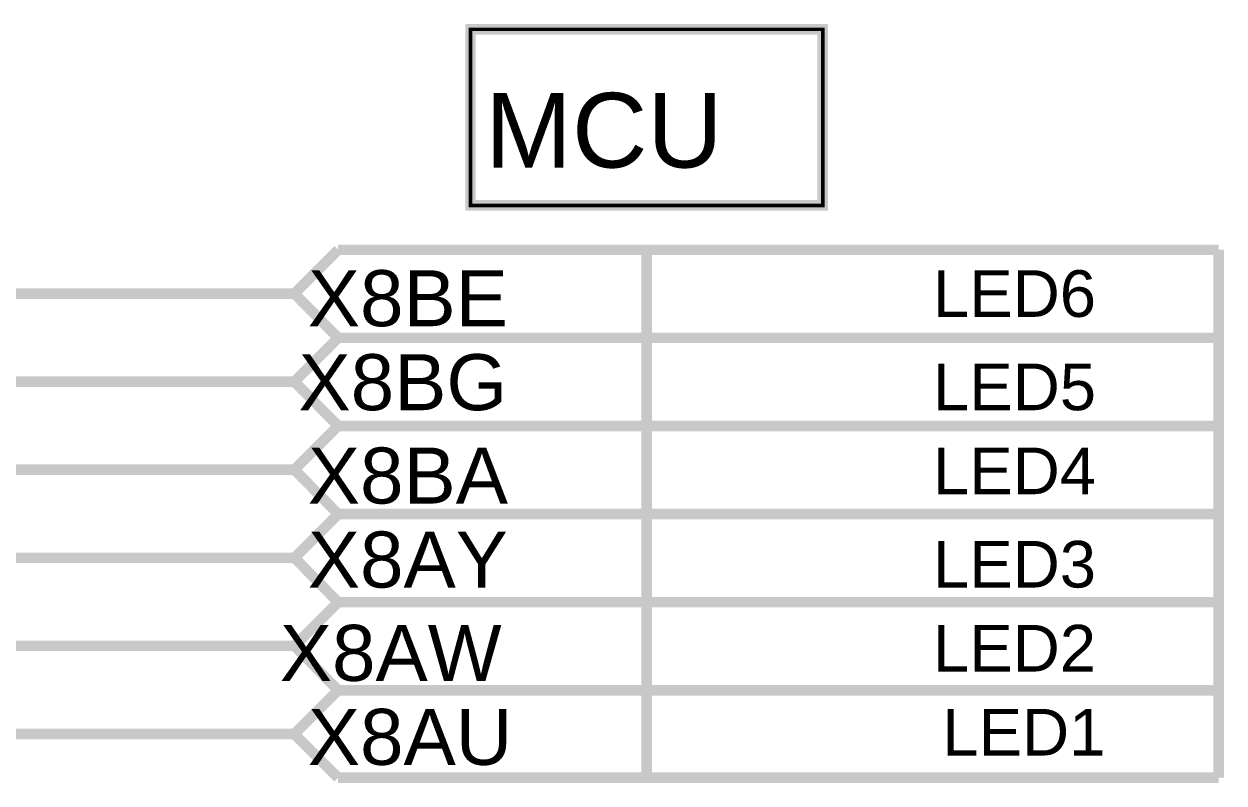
# Model space of a CAD drawing. Header units: millimetres. Extents: x -2024 to 917, y -725 to 13.
# Drawn here: x 611.84 to 645.9, y -555.19 to -533.64 of the extents above; entities that cross this region are included whole.
import ezdxf

# ---------------------------------------------------------------- set-up
doc = ezdxf.new("R2010")
doc.units = ezdxf.units.MM
doc.layers.add('Sheet', color=255, linetype='Continuous')
doc.styles.get("Standard").update_dxf_attribs({"font": 'arial.ttf'})

msp = doc.modelspace()

# ---------------------------------------------------------------- linework, layer by layer
at = {"layer": 'Sheet'}
for points, const_width in [([(624.512, -533.79), (634.509, -533.79), (634.509, -538.791), (624.512, -538.791), (624.512, -533.79)], 0.3), ([(624.512, -533.79), (624.512, -538.791), (634.509, -538.791), (634.509, -533.79), (624.512, -533.79), (624.512, -533.79)], 0.0991)]:
    msp.add_lwpolyline(points, close=True, dxfattribs=dict(at, const_width=const_width))
at = {"layer": 'Sheet', "const_width": 0.3}
for points in [[(619.514, -541.292), (620.755, -540.05)], [(620.755, -540.05), (645.747, -540.05)], [(629.511, -540.05), (629.511, -542.55)], [(645.747, -540.05), (645.747, -542.55)], [(617.015, -541.292), (602.019, -541.292)], [(619.514, -541.292), (617.015, -541.292)], [(620.755, -542.55), (619.514, -541.292)], [(619.514, -543.792), (620.755, -542.55)], [(645.747, -542.55), (620.755, -542.55)], [(620.755, -542.55), (645.747, -542.55)], [(629.511, -542.55), (629.511, -545.05)], [(645.747, -542.55), (645.747, -545.05)], [(617.015, -543.792), (602.019, -543.792)], [(619.514, -543.792), (617.015, -543.792)], [(620.755, -545.05), (619.514, -543.792)], [(619.514, -546.292), (620.755, -545.05)], [(620.755, -545.05), (645.747, -545.05)], [(645.747, -545.05), (620.755, -545.05)], [(629.511, -545.05), (629.511, -547.551)], [(645.747, -545.05), (645.747, -547.551)], [(617.015, -546.292), (602.019, -546.292)], [(619.514, -546.292), (617.015, -546.292)], [(620.755, -547.551), (619.514, -546.292)], [(619.514, -548.793), (620.755, -547.551)], [(620.755, -547.551), (645.747, -547.551)], [(645.747, -547.551), (620.755, -547.551)], [(629.511, -547.551), (629.511, -550.051)], [(645.747, -547.551), (645.747, -550.051)], [(617.015, -548.793), (602.019, -548.793)], [(619.514, -548.793), (617.015, -548.793)], [(620.755, -550.051), (619.514, -548.793)], [(619.514, -551.293), (620.755, -550.051)], [(620.755, -550.051), (645.747, -550.051)], [(645.747, -550.051), (620.755, -550.051)], [(629.511, -550.051), (629.511, -552.552)], [(645.747, -550.051), (645.747, -552.552)], [(617.015, -551.293), (602.019, -551.293)], [(619.514, -551.293), (617.015, -551.293)], [(620.755, -552.552), (619.514, -551.293)], [(619.514, -553.794), (620.755, -552.552)], [(620.755, -552.552), (645.747, -552.552)], [(645.747, -552.552), (620.755, -552.552)], [(629.511, -552.552), (629.511, -555.035)], [(645.747, -552.552), (645.747, -555.035)], [(617.015, -553.794), (602.019, -553.794)], [(619.514, -553.794), (617.015, -553.794)], [(620.755, -555.035), (619.514, -553.794)], [(645.747, -555.035), (620.755, -555.035)]]:
    msp.add_lwpolyline(points, dxfattribs=at)

# ---------------------------------------------------------------- texts
at = {"layer": 'Sheet'}
for s, height, p in [('MCU', 2.1195, (624.926, -537.715)), ('X8BE', 1.5897, (619.895, -542.219)), ('X8BG', 1.5897, (619.63, -544.603)), ('X8BA', 1.5897, (619.895, -547.253)), ('X8AY', 1.5897, (619.895, -549.637)), ('X8AW', 1.5897, (619.1, -552.287)), ('X8AU', 1.5897, (619.895, -554.671))]:
    msp.add_text(s, height=height, dxfattribs=at).set_placement(p)
at = {"layer": 'Sheet', "color": 2}
for s, p in [('LED6', (637.637, -541.954)), ('LED5', (637.637, -544.603)), ('LED4', (637.637, -546.988)), ('LED3', (637.637, -549.637)), ('LED2', (637.637, -552.022)), ('LED1', (637.902, -554.406))]:
    msp.add_text(s, height=1.3247, dxfattribs=at).set_placement(p)

doc.saveas('drawing.dxf')
